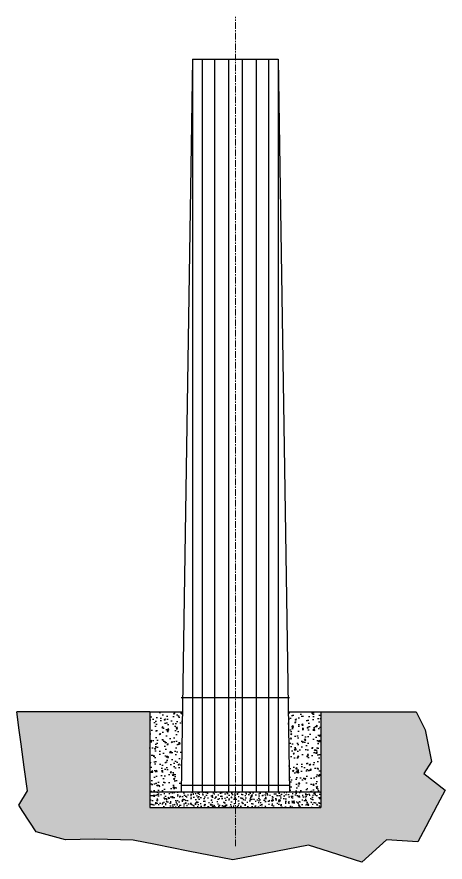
# Model space of a CAD drawing. Header units: millimetres. Extents: x 938 to 17271, y -5585 to 10594.
# Drawn here: x 9071 to 17271, y -5585 to 10594 of the extents above; entities that cross this region are included whole.
import ezdxf

# ---------------------------------------------------------------- set-up
doc = ezdxf.new("R2010")
doc.units = ezdxf.units.MM
doc.linetypes.add('CENTER', pattern=[50.8, 31.75, -6.35, 6.35, -6.35])

msp = doc.modelspace()

# ---------------------------------------------------------------- hatches: boundary and pattern name
at = {"linetype": 'Continuous'}
h = msp.add_hatch(dxfattribs=at)
h.set_pattern_fill('AR-SAND', color=256, scale=2)
h.paths.add_polyline_path([(17013.254, -3659.069), (16891.829, -3052.619), (16715.495, -2707.671), (14893.773, -2707.671), (14893.773, -4536.671), (11616.773, -4536.671), (11616.773, -2707.671), (9070.538, -2707.671), (9117.057, -3056.169), (9153.241, -3327.247), (9211.699, -3765.197), (9272.412, -4220.035), (9104.684, -4497.115), (9181.343, -4614.227), (9439.371, -5008.419), (10000.961, -5160.031), (10562.552, -5144.87), (11296.115, -5164.805), (11722.534, -5248.473), (12353.57, -5372.289), (13203.545, -5539.062), (14657.022, -5258.331), (14918.673, -5341.966), (15677.579, -5584.546), (16148.101, -5160.031), (16748.739, -5196.6), (16901.552, -4906.58), (17119.501, -4492.937), (17271.282, -4204.873), (16861.473, -3886.487)])
h = msp.add_hatch(dxfattribs=at)
h.set_pattern_fill('AR-CONC', color=256, scale=1.5)
h.paths.add_polyline_path([(14893.773, -2707.671), (14270.107, -2707.671), (14293.773, -4236.671), (14893.773, -4236.671)])
h.paths.add_polyline_path([(12240.439, -2707.671), (11616.773, -2707.671), (11616.773, -4236.671), (12216.773, -4236.671), (12216.773, -4111.671), (12218.708, -4111.671)])
h = msp.add_hatch(dxfattribs=at)
h.set_pattern_fill('AR-CONC', color=256)
h.paths.add_polyline_path([(11616.773, -4236.671), (11616.773, -4536.671), (14893.773, -4536.671), (14893.773, -4236.671)])

# ---------------------------------------------------------------- linework, layer by layer
at = {"linetype": 'CENTER', "lineweight": 5, "ltscale": 4}
msp.add_line((13255.273, -5279.677), (13255.273, 10593.845), dxfattribs=at)
at = {"linetype": 'Continuous'}
for p, q in [((12433.773, 9783.329), (12216.773, -4236.671)), ((12433.773, 9783.329), (14076.773, 9783.329)), ((14076.773, 9783.329), (14293.773, -4236.671)), ((12216.773, -2436.671), (14293.773, -2436.671)), ((11616.773, -2707.671), (9070.538, -2707.671)), ((9117.057, -3056.169), (9070.538, -2707.671)), ((11616.773, -2707.671), (11616.773, -4536.671)), ((11616.773, -2707.671), (12240.439, -2707.671)), ((14270.107, -2707.671), (14893.773, -2707.671)), ((14893.773, -2707.671), (14893.773, -4536.671)), ((14893.773, -2707.671), (16715.495, -2707.671)), ((16715.495, -2707.671), (16891.829, -3052.619)), ((9153.241, -3327.247), (9117.057, -3056.169)), ((16891.829, -3052.619), (17013.254, -3659.069)), ((9211.699, -3765.197), (9153.241, -3327.247)), ((17013.254, -3659.069), (16861.473, -3886.487)), ((9272.412, -4220.035), (9211.699, -3765.197)), ((16861.473, -3886.487), (17271.282, -4204.873)), ((12216.773, -4111.671), (14293.773, -4111.671)), ((12216.773, -4111.671), (12216.773, -4236.671)), ((17271.282, -4204.873), (17119.501, -4492.937)), ((9104.684, -4497.115), (9272.412, -4220.035)), ((11616.773, -4236.671), (14893.773, -4236.671)), ((12216.773, -4236.671), (14293.773, -4236.671)), ((9181.343, -4614.227), (9104.684, -4497.115)), ((17119.501, -4492.937), (16901.552, -4906.58)), ((9439.371, -5008.419), (9181.343, -4614.227)), ((11616.773, -4536.671), (14893.773, -4536.671)), ((10000.961, -5160.031), (9439.371, -5008.419)), ((16901.552, -4906.58), (16748.739, -5196.6)), ((10562.552, -5144.87), (10000.961, -5160.031)), ((11296.115, -5164.805), (10562.552, -5144.87)), ((11722.534, -5248.473), (11296.115, -5164.805)), ((16148.101, -5160.031), (15677.579, -5584.546)), ((16748.739, -5196.6), (16148.101, -5160.031)), ((12353.57, -5372.289), (11722.534, -5248.473)), ((14657.022, -5258.331), (13203.545, -5539.062)), ((14918.673, -5341.966), (14657.022, -5258.331)), ((13203.545, -5539.062), (12353.57, -5372.289)), ((15677.579, -5584.546), (14918.673, -5341.966))]:
    msp.add_line(p, q, dxfattribs=at)
at = {"color": 253, "linetype": 'Continuous'}
for p, q in [((12435.946, 9783.329), (12435.946, -4236.671)), ((12618.278, 9783.329), (12618.278, -4236.671)), ((12854.841, 9783.329), (12854.841, -4236.671)), ((13125.096, 9783.329), (13125.096, -4236.671)), ((13385.45, 9783.329), (13385.45, -4236.671)), ((13655.705, 9783.329), (13655.705, -4236.671)), ((13892.268, 9783.329), (13892.268, -4236.671)), ((14074.599, 9783.329), (14074.599, -4236.671))]:
    msp.add_line(p, q, dxfattribs=at)

doc.saveas('drawing.dxf')
